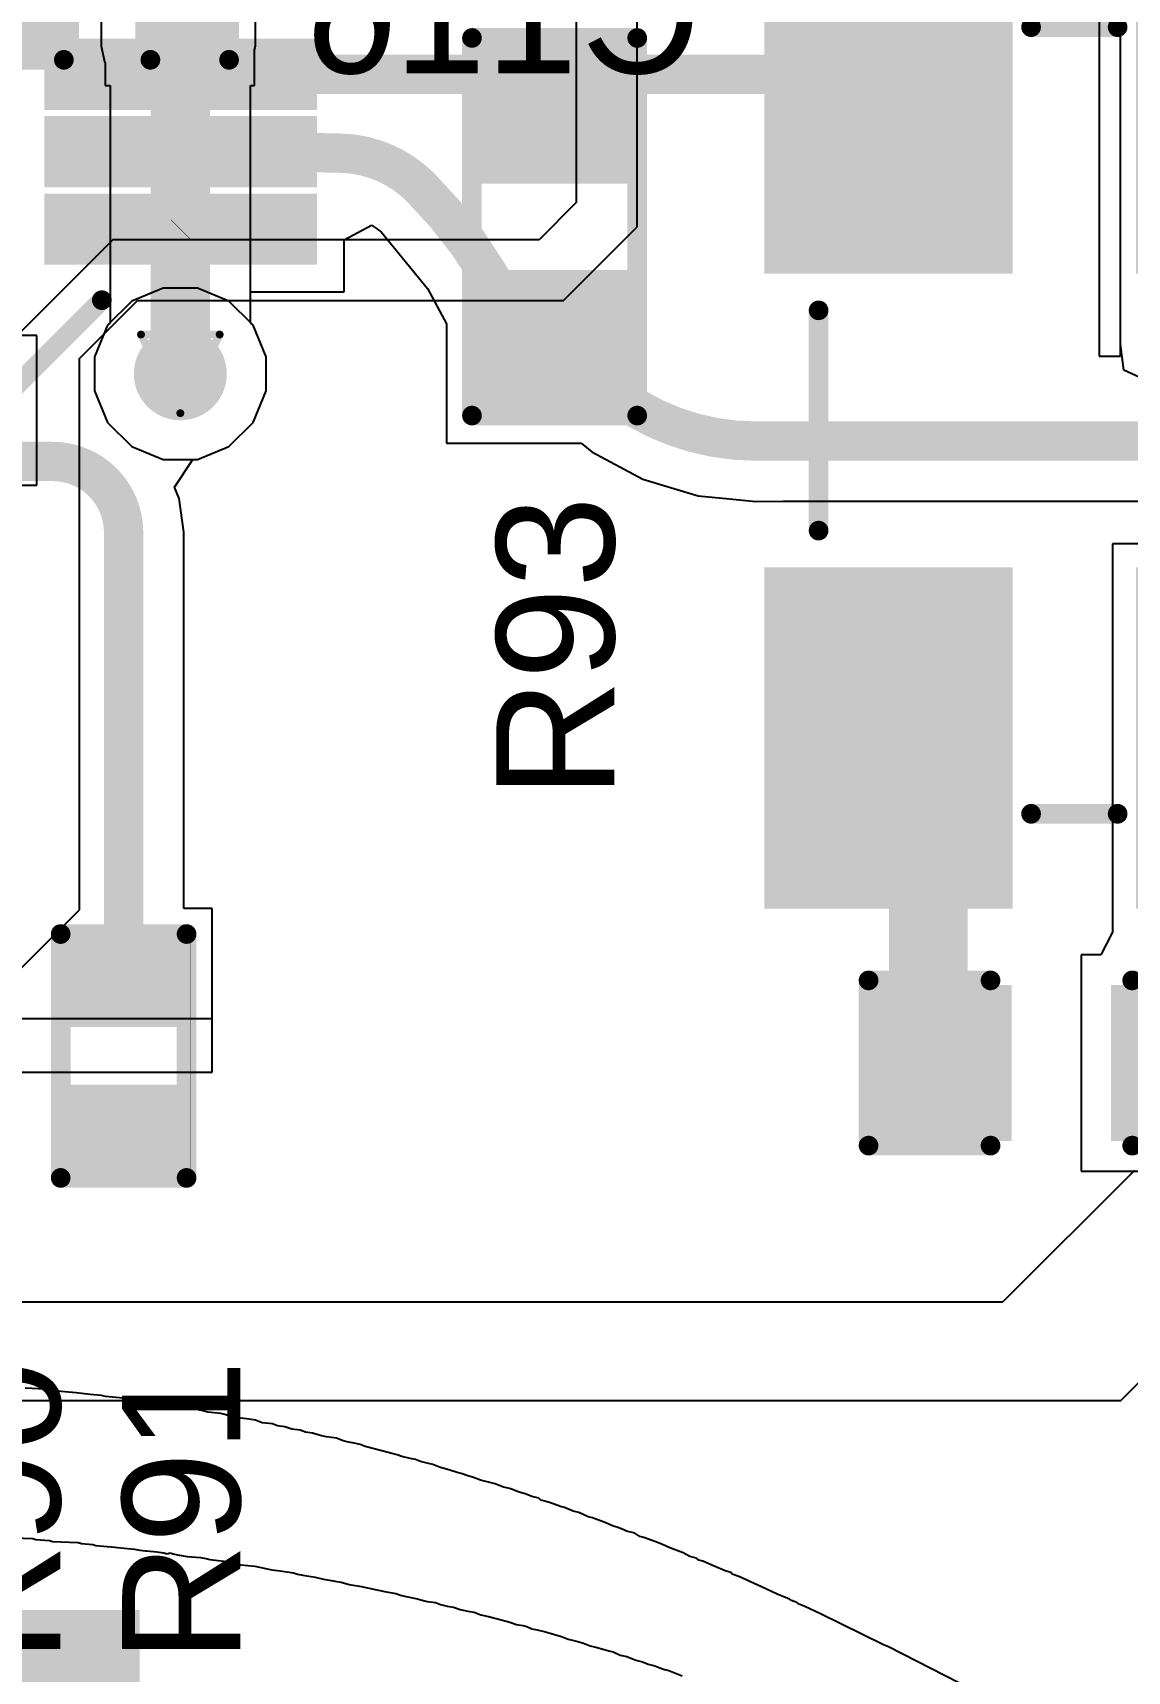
# Model space of a CAD drawing. Header units: inches. Extents: x 0 to 5359, y 0 to 5098.
# Drawn here: x 75.53 to 82.59, y 28.6 to 39.18 of the extents above; entities that cross this region are included whole.
import ezdxf

# ---------------------------------------------------------------- set-up
doc = ezdxf.new("R2010")
doc.units = ezdxf.units.IN
for name, color, linetype in [('Bottom Layer', 5, 'Continuous'), ('Bottom Overlay', 54, 'Continuous'), ('Bottom Paste', 16, 'Continuous'), ('Bottom Solder', 6, 'Continuous'), ('Drill Drawing', 1, 'Continuous'), ('Layer 1', 16, 'Continuous'), ('Layer 2', 76, 'Continuous'), ('Top Layer', 1, 'Continuous'), ('Top Overlay', 2, 'Continuous'), ('Top Paste', 8, 'Continuous'), ('Top Solder', 216, 'Continuous'), ('Via Holes', 16, 'Continuous')]:
    doc.layers.add(name, color=color, linetype=linetype)
doc.styles.add('Arial', font='', dxfattribs={"height": 0.2})
doc.styles.add('Arial Black_Bold', font='', dxfattribs={"height": 0.2})
doc.styles.get('Arial').set_extended_font_data('Arial')
doc.styles.get('Arial Black_Bold').set_extended_font_data('Arial Black', bold=True)

# ---------------------------------------------------------------- blocks, each defined once
blk = doc.blocks.new('SMD5032_4P_49')
at = {"layer": 'Top Layer'}
for points in [[(-3.05005232, 1.89989206), (-1.05005632, 1.89989206), (-1.05005632, 0.49989486), (-3.05005232, 0.49989486)], [(1.05005886, 1.89988952), (3.05005486, 1.89988952), (3.05005486, 0.4998923199999999), (1.05005886, 0.4998923199999999)], [(-3.05004978, -0.4998974), (-1.05005378, -0.4998974), (-1.05005378, -1.8998946), (-3.05004978, -1.8998946)], [(1.05005886, -0.4998974), (3.05005486, -0.4998974), (3.05005486, -1.8998946), (1.05005886, -1.8998946)]]:
    blk.add_hatch(color=1, dxfattribs=at).paths.add_polyline_path(points)
at = {"layer": 'Top Paste'}
for points in [[(-3.05005232, 1.89989206), (-1.05005632, 1.89989206), (-1.05005632, 0.49989486), (-3.05005232, 0.49989486)], [(1.05005886, 1.89988952), (3.05005486, 1.89988952), (3.05005486, 0.4998923199999999), (1.05005886, 0.4998923199999999)], [(-3.05004978, -0.4998974), (-1.05005378, -0.4998974), (-1.05005378, -1.8998946), (-3.05004978, -1.8998946)], [(1.05005886, -0.4998974), (3.05005486, -0.4998974), (3.05005486, -1.8998946), (1.05005886, -1.8998946)]]:
    blk.add_hatch(color=8, dxfattribs=at).paths.add_polyline_path(points)
at = {"layer": 'Top Solder'}
for points in [[(-3.15165232, 2.00149206), (-0.9484563199999999, 2.00149206), (-0.9484563199999999, 0.39829486), (-3.15165232, 0.39829486)], [(0.94845886, 2.00148952), (3.15165486, 2.00148952), (3.15165486, 0.39829232), (0.94845886, 0.39829232)], [(-3.15164978, -0.3982974), (-0.9484537799999999, -0.3982974), (-0.9484537799999999, -2.0014946), (-3.15164978, -2.0014946)], [(0.94845886, -0.3982974), (3.15165486, -0.3982974), (3.15165486, -2.0014946), (0.94845886, -2.0014946)]]:
    blk.add_hatch(color=216, dxfattribs=at).paths.add_polyline_path(points)
at = {"layer": 'Top Overlay'}
for points in [[(0.71119746, 1.651, 0.127, 0.127, 0), (-0.71118984, 1.65099238, 0.127, 0.127, 0)], [(-2.53999746, 0.27939492, 0.127, 0.127, 0), (-2.54, -0.27940508, 0.127, 0.127, 0)], [(2.54000254, 0.27940254, 0.127, 0.127, 0), (2.54000254, -0.27940254, 0.127, 0.127, 0)], [(-3.35279492, -1.09221524, 0.127, 0.127, 0), (-3.3528, -1.34620508, 0.127, 0.127, 0)], [(-3.35279492, -1.09221524, 0.127, 0.127, 0), (-3.22580254, -1.21920508, 0.127, 0.127, 0)], [(-3.22580254, -1.21920508, 0.127, 0.127, 0), (-3.3528, -1.34620508, 0.127, 0.127, 0)], [(-0.71118984, -1.65099746, 0.127, 0.127, 0), (0.7112025399999999, -1.65100762, 0.127, 0.127, 0)]]:
    blk.add_lwpolyline(points, format="xyseb", dxfattribs=at)
for points in [[(-0.74293984, 1.65099238, 0.0635, 0.0635, 1), (-0.6794398399999999, 1.65099238, 0.0635, 0.0635, 1)], [(0.67944746, 1.651, 0.0635, 0.0635, 1), (0.7429474599999999, 1.651, 0.0635, 0.0635, 1)], [(-2.57174746, 0.27939492, 0.0635, 0.0635, 1), (-2.50824746, 0.27939492, 0.0635, 0.0635, 1)], [(2.50825254, 0.27940254, 0.0635, 0.0635, 1), (2.57175254, 0.27940254, 0.0635, 0.0635, 1)], [(-2.57175, -0.27940508, 0.0635, 0.0635, 1), (-2.50825, -0.27940508, 0.0635, 0.0635, 1)], [(2.50825254, -0.27940254, 0.0635, 0.0635, 1), (2.57175254, -0.27940254, 0.0635, 0.0635, 1)], [(-3.38454492, -1.09221524, 0.0635, 0.0635, 1), (-3.32104492, -1.09221524, 0.0635, 0.0635, 1)], [(-3.38454492, -1.09221524, 0.0635, 0.0635, 1), (-3.32104492, -1.09221524, 0.0635, 0.0635, 1)], [(-3.25755254, -1.21920508, 0.0635, 0.0635, 1), (-3.19405254, -1.21920508, 0.0635, 0.0635, 1)], [(-3.25755254, -1.21920508, 0.0635, 0.0635, 1), (-3.19405254, -1.21920508, 0.0635, 0.0635, 1)], [(-3.38455, -1.34620508, 0.0635, 0.0635, 1), (-3.32105, -1.34620508, 0.0635, 0.0635, 1)], [(-3.38455, -1.34620508, 0.0635, 0.0635, 1), (-3.32105, -1.34620508, 0.0635, 0.0635, 1)], [(-0.74293984, -1.65099746, 0.0635, 0.0635, 1), (-0.6794398399999999, -1.65099746, 0.0635, 0.0635, 1)], [(0.6794525399999999, -1.65100762, 0.0635, 0.0635, 1), (0.74295254, -1.65100762, 0.0635, 0.0635, 1)]]:
    blk.add_lwpolyline(points, format="xyseb", close=True, dxfattribs=at)
blk = doc.blocks.new('48_HTQFP__7_7__55')
at = {"layer": 'Top Layer'}
for points in [[(1.60000442, 5.050003869999999), (1.90000382, 5.050003869999999), (1.90000382, 3.45000453), (1.60000442, 3.45000453)], [(2.10000342, 5.05000133), (2.40000282, 5.05000133), (2.40000282, 3.45000199), (2.10000342, 3.45000199)], [(2.60000242, 5.05000641), (2.90000182, 5.05000641), (2.90000182, 3.45000707), (2.60000242, 3.45000707)]]:
    blk.add_hatch(color=1, dxfattribs=at).paths.add_polyline_path(points)
at = {"layer": 'Top Paste'}
for points in [[(1.60000442, 5.050003869999999), (1.90000382, 5.050003869999999), (1.90000382, 3.45000453), (1.60000442, 3.45000453)], [(2.10000342, 5.05000133), (2.40000282, 5.05000133), (2.40000282, 3.45000199), (2.10000342, 3.45000199)], [(2.60000242, 5.05000641), (2.90000182, 5.05000641), (2.90000182, 3.45000707), (2.60000242, 3.45000707)]]:
    blk.add_hatch(color=8, dxfattribs=at).paths.add_polyline_path(points)
at = {"layer": 'Top Solder'}
for points in [[(1.52000458, 5.13000371), (1.98000366, 5.13000371), (1.98000366, 3.37000469), (1.52000458, 3.37000469)], [(2.02000358, 5.13000117), (2.48000266, 5.13000117), (2.48000266, 3.37000215), (2.02000358, 3.37000215)], [(2.52000258, 5.13000625), (2.98000166, 5.13000625), (2.98000166, 3.37000723), (2.52000258, 3.37000723)]]:
    blk.add_hatch(color=216, dxfattribs=at).paths.add_polyline_path(points)
at = {"layer": 'Top Overlay'}
blk.add_lwpolyline([(3.81821436, 3.13100212, 0.127, 0.127, 0), (3.208604199999999, 3.740614819999999, 0.127, 0.127, 0)], format="xyseb", dxfattribs=at)
blk.add_lwpolyline([(3.1768542, 3.740614819999999, 0.0635, 0.0635, 1), (3.2403542, 3.740614819999999, 0.0635, 0.0635, 1)], format="xyseb", close=True, dxfattribs=at)
blk = doc.blocks.new('R___0603_106')
at = {"layer": 'Top Layer'}
for points in [[(-0.3809999999999999, 0.4445), (-0.3809999999999999, -0.4445), (-1.143, -0.4445), (-1.143, 0.4445)], [(1.143, 0.4445), (1.143, -0.4445), (0.3809999999999999, -0.4445), (0.3809999999999999, 0.4445)]]:
    blk.add_hatch(color=1, dxfattribs=at).paths.add_polyline_path(points)
at = {"layer": 'Top Paste'}
for points in [[(-0.3809999999999999, 0.4445), (-0.3809999999999999, -0.4445), (-1.143, -0.4445), (-1.143, 0.4445)], [(1.143, 0.4445), (1.143, -0.4445), (0.3809999999999999, -0.4445), (0.3809999999999999, 0.4445)]]:
    blk.add_hatch(color=8, dxfattribs=at).paths.add_polyline_path(points)
at = {"layer": 'Top Solder'}
for points in [[(-0.2794, 0.5460999999999999), (-0.2794, -0.5460999999999999), (-1.2446, -0.5460999999999999), (-1.2446, 0.5460999999999999)], [(1.2446, 0.5460999999999999), (1.2446, -0.5460999999999999), (0.2794, -0.5460999999999999), (0.2794, 0.5460999999999999)]]:
    blk.add_hatch(color=216, dxfattribs=at).paths.add_polyline_path(points)
at = {"layer": 'Top Overlay'}
for points in [[(-1.21918984, 0.5334, 0.127, 0.127, 0), (-1.21919238, -0.53340762, 0.127, 0.127, 0)], [(1.21920254, 0.53341016, 0.127, 0.127, 0), (-1.21918984, 0.5334, 0.127, 0.127, 0)], [(1.21920254, 0.53341016, 0.127, 0.127, 0), (1.21921016, -0.53340254, 0.127, 0.127, 0)], [(1.21921016, -0.53340254, 0.127, 0.127, 0), (-1.21919238, -0.53340762, 0.127, 0.127, 0)]]:
    blk.add_lwpolyline(points, format="xyseb", dxfattribs=at)
for points in [[(-1.25093984, 0.5334, 0.0635, 0.0635, 1), (-1.18743984, 0.5334, 0.0635, 0.0635, 1)], [(-1.25093984, 0.5334, 0.0635, 0.0635, 1), (-1.18743984, 0.5334, 0.0635, 0.0635, 1)], [(1.18745254, 0.53341016, 0.0635, 0.0635, 1), (1.25095254, 0.53341016, 0.0635, 0.0635, 1)], [(1.18745254, 0.53341016, 0.0635, 0.0635, 1), (1.25095254, 0.53341016, 0.0635, 0.0635, 1)], [(-1.25094238, -0.53340762, 0.0635, 0.0635, 1), (-1.18744238, -0.53340762, 0.0635, 0.0635, 1)], [(-1.25094238, -0.53340762, 0.0635, 0.0635, 1), (-1.18744238, -0.53340762, 0.0635, 0.0635, 1)], [(1.18746016, -0.53340254, 0.0635, 0.0635, 1), (1.25096016, -0.53340254, 0.0635, 0.0635, 1)], [(1.18746016, -0.53340254, 0.0635, 0.0635, 1), (1.25096016, -0.53340254, 0.0635, 0.0635, 1)]]:
    blk.add_lwpolyline(points, format="xyseb", close=True, dxfattribs=at)
blk = doc.blocks.new('R___0402_108')
at = {"layer": 'Top Layer'}
for points in [[(-0.6985, -0.3175), (-0.6985, 0.3175), (-0.2412999999999999, 0.3175), (-0.2413, -0.3175)], [(0.2412999999999999, -0.3175), (0.2413, 0.3175), (0.6985, 0.3175), (0.6985, -0.3175)]]:
    blk.add_hatch(color=1, dxfattribs=at).paths.add_polyline_path(points)
at = {"layer": 'Top Paste'}
for points in [[(-0.6985, -0.3175), (-0.6985, 0.3175), (-0.2412999999999999, 0.3175), (-0.2413, -0.3175)], [(0.2412999999999999, -0.3175), (0.2413, 0.3175), (0.6985, 0.3175), (0.6985, -0.3175)]]:
    blk.add_hatch(color=8, dxfattribs=at).paths.add_polyline_path(points)
at = {"layer": 'Top Solder'}
for points in [[(-0.75350116, -0.37250116), (-0.75350116, 0.37250116), (-0.1862988399999999, 0.37250116), (-0.18629884, -0.37250116)], [(0.1862988399999999, -0.37250116), (0.18629884, 0.37250116), (0.75350116, 0.37250116), (0.75350116, -0.37250116)]]:
    blk.add_hatch(color=216, dxfattribs=at).paths.add_polyline_path(points)
at = {"layer": 'Top Overlay'}
for points in [[(-0.78739746, 0.40640254, 0.127, 0.127, 0), (-0.7874, -0.4064, 0.127, 0.127, 0)], [(0.78740254, 0.40640508, 0.127, 0.127, 0), (-0.78739746, 0.40640254, 0.127, 0.127, 0)], [(0.78740254, 0.40640508, 0.127, 0.127, 0), (0.7874, -0.4064, 0.127, 0.127, 0)], [(-0.7874, -0.4064, 0.127, 0.127, 0), (0.7874, -0.4064, 0.127, 0.127, 0)], [(-0.8128, -0.43179492, 0.0032258, 0.0032258, 0), (0.8128, -0.4318, 0.0032258, 0.0032258, 0)]]:
    blk.add_lwpolyline(points, format="xyseb", dxfattribs=at)
for points in [[(-0.8191474599999999, 0.40640254, 0.0635, 0.0635, 1), (-0.7556474599999999, 0.40640254, 0.0635, 0.0635, 1)], [(-0.8191474599999999, 0.40640254, 0.0635, 0.0635, 1), (-0.7556474599999999, 0.40640254, 0.0635, 0.0635, 1)], [(0.75565254, 0.40640508, 0.0635, 0.0635, 1), (0.8191525399999998, 0.40640508, 0.0635, 0.0635, 1)], [(0.75565254, 0.40640508, 0.0635, 0.0635, 1), (0.8191525399999998, 0.40640508, 0.0635, 0.0635, 1)], [(-0.8191499999999999, -0.4064, 0.0635, 0.0635, 1), (-0.7556499999999999, -0.4064, 0.0635, 0.0635, 1)], [(-0.8191499999999999, -0.4064, 0.0635, 0.0635, 1), (-0.7556499999999999, -0.4064, 0.0635, 0.0635, 1)], [(0.7556499999999999, -0.4064, 0.0635, 0.0635, 1), (0.8191499999999999, -0.4064, 0.0635, 0.0635, 1)], [(0.7556499999999999, -0.4064, 0.0635, 0.0635, 1), (0.8191499999999999, -0.4064, 0.0635, 0.0635, 1)], [(-0.81360518, -0.43179492, 0.0016129, 0.0016129, 1), (-0.8119948199999999, -0.43179492, 0.0016129, 0.0016129, 1)], [(0.8119948199999999, -0.4318, 0.0016129, 0.0016129, 1), (0.81360518, -0.4318, 0.0016129, 0.0016129, 1)]]:
    blk.add_lwpolyline(points, format="xyseb", close=True, dxfattribs=at)
blk = doc.blocks.new('C___0402_B_274')
at = {"layer": 'Bottom Layer'}
for points in [[(-0.2412974599999999, 0.31749746), (-0.24129746, -0.3175025400000001), (-0.69849746, -0.3175025399999999), (-0.69849746, 0.31749746)], [(0.69849492, 0.3175025399999999), (0.69849492, -0.31749746), (0.2412949199999999, -0.31749746), (0.2412949200000001, 0.3175025400000001)]]:
    blk.add_hatch(color=5, dxfattribs=at).paths.add_polyline_path(points)
at = {"layer": 'Bottom Paste'}
for points in [[(-0.2412974599999999, 0.31749746), (-0.24129746, -0.3175025400000001), (-0.69849746, -0.3175025399999999), (-0.69849746, 0.31749746)], [(0.69849492, 0.3175025399999999), (0.69849492, -0.31749746), (0.2412949199999999, -0.31749746), (0.2412949200000001, 0.3175025400000001)]]:
    blk.add_hatch(color=16, dxfattribs=at).paths.add_polyline_path(points)
at = {"layer": 'Bottom Solder'}
for points in [[(-0.1812975799999999, 0.3774973399999999), (-0.1812975800000001, -0.3775024200000001), (-0.7584973399999999, -0.3775024199999999), (-0.7584973399999999, 0.3774973400000001)], [(0.7584947999999999, 0.3775024199999999), (0.7584947999999999, -0.3774973400000001), (0.1812950399999999, -0.3774973399999999), (0.18129504, 0.3775024200000001)]]:
    blk.add_hatch(color=6, dxfattribs=at).paths.add_polyline_path(points)
at = {"layer": 'Bottom Overlay'}
for points in [[(-0.7874050799999999, -0.40640508, 0.127, 0.127, 0), (-0.78740254, 0.40640254, 0.127, 0.127, 0)], [(-0.78740254, 0.40640254, 0.127, 0.127, 0), (-0.27940762, 0.40639492, 0.127, 0.127, 0)], [(0.27940254, 0.40639746, 0.127, 0.127, 0), (0.78739746, 0.40640254, 0.127, 0.127, 0)], [(0.78739492, -0.40639492, 0.127, 0.127, 0), (0.78739746, 0.40640254, 0.127, 0.127, 0)], [(-0.7874050799999999, -0.40640508, 0.127, 0.127, 0), (-0.27940508, -0.40640254, 0.127, 0.127, 0)], [(0.27939746, -0.40640254, 0.127, 0.127, 0), (0.78739492, -0.40639492, 0.127, 0.127, 0)]]:
    blk.add_lwpolyline(points, format="xyseb", dxfattribs=at)
for points in [[(-0.8191525399999998, 0.40640254, 0.0635, 0.0635, 1), (-0.75565254, 0.40640254, 0.0635, 0.0635, 1)], [(-0.8191525399999998, 0.40640254, 0.0635, 0.0635, 1), (-0.75565254, 0.40640254, 0.0635, 0.0635, 1)], [(-0.31115762, 0.40639492, 0.0635, 0.0635, 1), (-0.24765762, 0.40639492, 0.0635, 0.0635, 1)], [(0.24765254, 0.40639746, 0.0635, 0.0635, 1), (0.31115254, 0.40639746, 0.0635, 0.0635, 1)], [(0.7556474599999999, 0.40640254, 0.0635, 0.0635, 1), (0.8191474599999999, 0.40640254, 0.0635, 0.0635, 1)], [(0.7556474599999999, 0.40640254, 0.0635, 0.0635, 1), (0.8191474599999999, 0.40640254, 0.0635, 0.0635, 1)], [(-0.8191550799999999, -0.40640508, 0.0635, 0.0635, 1), (-0.75565508, -0.40640508, 0.0635, 0.0635, 1)], [(-0.8191550799999999, -0.40640508, 0.0635, 0.0635, 1), (-0.75565508, -0.40640508, 0.0635, 0.0635, 1)], [(-0.31115508, -0.40640254, 0.0635, 0.0635, 1), (-0.24765508, -0.40640254, 0.0635, 0.0635, 1)], [(0.24764746, -0.40640254, 0.0635, 0.0635, 1), (0.31114746, -0.40640254, 0.0635, 0.0635, 1)], [(0.7556449199999999, -0.40639492, 0.0635, 0.0635, 1), (0.81914492, -0.40639492, 0.0635, 0.0635, 1)], [(0.7556449199999999, -0.40639492, 0.0635, 0.0635, 1), (0.81914492, -0.40639492, 0.0635, 0.0635, 1)]]:
    blk.add_lwpolyline(points, format="xyseb", close=True, dxfattribs=at)
blk = doc.blocks.new('C___0603_281')
at = {"layer": 'Top Layer'}
for points in [[(-0.3810025399999999, 0.4445), (-0.3810025400000001, -0.4445), (-1.14300254, -0.4445), (-1.14300254, 0.4445)], [(1.143, 0.4445), (1.143, -0.4445), (0.3809999999999999, -0.4445), (0.3810000000000001, 0.4445)]]:
    blk.add_hatch(color=1, dxfattribs=at).paths.add_polyline_path(points)
at = {"layer": 'Top Paste'}
for points in [[(-0.3810025399999999, 0.4445), (-0.3810025400000001, -0.4445), (-1.14300254, -0.4445), (-1.14300254, 0.4445)], [(1.143, 0.4445), (1.143, -0.4445), (0.3809999999999999, -0.4445), (0.3810000000000001, 0.4445)]]:
    blk.add_hatch(color=8, dxfattribs=at).paths.add_polyline_path(points)
at = {"layer": 'Top Solder'}
for points in [[(-0.3210026599999999, 0.5044998799999999), (-0.3210026600000001, -0.50449988), (-1.20300242, -0.5044998799999999), (-1.20300242, 0.50449988)], [(1.20299988, 0.5044998799999999), (1.20299988, -0.50449988), (0.3210001199999999, -0.5044998799999999), (0.3210001200000001, 0.50449988)]]:
    blk.add_hatch(color=216, dxfattribs=at).paths.add_polyline_path(points)
at = {"layer": 'Top Overlay'}
for points in [[(-1.24460508, -0.53340254, 0.127, 0.127, 0), (-1.24460254, 0.5334, 0.127, 0.127, 0)], [(-1.24460254, 0.5334, 0.127, 0.127, 0), (-0.45720254, 0.5333974599999999, 0.127, 0.127, 0)], [(0.4571999999999999, 0.53339492, 0.127, 0.127, 0), (1.24460254, 0.5333974599999999, 0.127, 0.127, 0)], [(1.2446, -0.53340254, 0.127, 0.127, 0), (1.24460254, 0.5333974599999999, 0.127, 0.127, 0)], [(-1.24460508, -0.53340254, 0.127, 0.127, 0), (-0.45720508, -0.53340254, 0.127, 0.127, 0)], [(0.45720508, -0.53339492, 0.127, 0.127, 0), (1.2446, -0.53340254, 0.127, 0.127, 0)]]:
    blk.add_lwpolyline(points, format="xyseb", dxfattribs=at)
for points in [[(-1.27635254, 0.5334, 0.0635, 0.0635, 1), (-1.21285254, 0.5334, 0.0635, 0.0635, 1)], [(-1.27635254, 0.5334, 0.0635, 0.0635, 1), (-1.21285254, 0.5334, 0.0635, 0.0635, 1)], [(-0.4889525399999999, 0.5333974599999999, 0.0635, 0.0635, 1), (-0.42545254, 0.5333974599999999, 0.0635, 0.0635, 1)], [(0.42545, 0.53339492, 0.0635, 0.0635, 1), (0.4889499999999999, 0.53339492, 0.0635, 0.0635, 1)], [(1.21285254, 0.5333974599999999, 0.0635, 0.0635, 1), (1.27635254, 0.5333974599999999, 0.0635, 0.0635, 1)], [(1.21285254, 0.5333974599999999, 0.0635, 0.0635, 1), (1.27635254, 0.5333974599999999, 0.0635, 0.0635, 1)], [(-1.27635508, -0.53340254, 0.0635, 0.0635, 1), (-1.21285508, -0.53340254, 0.0635, 0.0635, 1)], [(-1.27635508, -0.53340254, 0.0635, 0.0635, 1), (-1.21285508, -0.53340254, 0.0635, 0.0635, 1)], [(-0.4889550799999999, -0.53340254, 0.0635, 0.0635, 1), (-0.42545508, -0.53340254, 0.0635, 0.0635, 1)], [(0.42545508, -0.53339492, 0.0635, 0.0635, 1), (0.4889550799999999, -0.53339492, 0.0635, 0.0635, 1)], [(1.21285, -0.53340254, 0.0635, 0.0635, 1), (1.27635, -0.53340254, 0.0635, 0.0635, 1)], [(1.21285, -0.53340254, 0.0635, 0.0635, 1), (1.27635, -0.53340254, 0.0635, 0.0635, 1)]]:
    blk.add_lwpolyline(points, format="xyseb", close=True, dxfattribs=at)

msp = doc.modelspace()

# ---------------------------------------------------------------- hatches: boundary and pattern name
at = {"layer": 'Bottom Layer'}
msp.add_hatch(color=5, dxfattribs=at).paths.add_polyline_path([(76.2282321, 39.09920044), (76.70524409999999, 39.09920044), (76.70524409999999, 40.73419844), (76.2282321, 40.73419844)])
h = msp.add_hatch(color=5, dxfattribs=at)
edge = h.paths.add_edge_path()
edge.add_arc((76.4794, 36.9824), 0.2999994, 0, 360)
at = {"layer": 'Layer 1'}
h = msp.add_hatch(color=16, dxfattribs=at)
edge = h.paths.add_edge_path()
edge.add_arc((76.4794, 36.9824), 0.2999994, 0, 360)
at = {"layer": 'Layer 2'}
h = msp.add_hatch(color=76, dxfattribs=at)
edge = h.paths.add_edge_path()
edge.add_arc((76.4794, 36.9824), 0.2999994, 0, 360)
at = {"layer": 'Top Layer'}
h = msp.add_hatch(color=1, dxfattribs=at)
edge = h.paths.add_edge_path()
edge.add_arc((76.4794, 36.9824), 0.2999994, 0, 360)
at = {"layer": 'Via Holes'}
h = msp.add_hatch(color=7, dxfattribs=at)
edge = h.paths.add_edge_path()
edge.add_arc((76.4794, 36.9824), 0.1499997, 0, 360)

# ---------------------------------------------------------------- linework, layer by layer
at = {"layer": 'Bottom Layer'}
for p, q in [((75.96925623999999, 40.08628762), (75.96925623999999, 39.09920044)), ((76.96421996, 39.09920044), (76.96421996, 39.40410204)), ((75.96925623999999, 39.09920044), (75.98896918, 39.00009472)), ((76.9592441, 39.07418398), (76.96421996, 39.09920044)), ((76.9592441, 38.84520044), (76.9592441, 39.07418398)), ((75.98896918, 39.00009472), (75.9940441, 38.99250012)), ((75.9940441, 38.99250012), (75.9940441, 38.84520044)), ((75.9940441, 38.84520044), (76.02619288, 38.84520044)), ((76.02619288, 38.84520044), (76.02619288, 37.31266604)), ((76.93260712, 37.31266604), (76.93260712, 38.84520044)), ((76.93260712, 38.84520044), (76.9592441, 38.84520044)), ((76.0097413, 37.29621446), (75.9254006, 37.09259789999999)), ((76.02619288, 37.31266604), (76.0097413, 37.29621446)), ((76.9490587, 37.29621446), (76.93260712, 37.31266604)), ((77.0333994, 37.09259789999999), (76.9490587, 37.29621446)), ((75.55363095999999, 37.22939468), (74.55363042, 37.22939468)), ((75.55363095999999, 36.26419468), (75.55363095999999, 37.22939468)), ((75.9254006, 37.09259789999999), (75.9254006, 36.8722021)), ((77.0333994, 36.8722021), (77.0333994, 37.09259789999999)), ((75.9254006, 36.8722021), (76.0097413, 36.66858554)), ((76.9490587, 36.66858554), (77.0333994, 36.8722021)), ((76.0097413, 36.66858554), (76.16558554, 36.51274129999999)), ((76.79321446, 36.51274129999999), (76.9490587, 36.66858554)), ((76.16558554, 36.51274129999999), (76.3692021, 36.4284006)), ((76.58959789999999, 36.4284006), (76.79321446, 36.51274129999999)), ((76.3692021, 36.4284006), (76.58959789999999, 36.4284006)), ((74.41063349999999, 36.26419468), (75.55363095999999, 36.26419468))]:
    msp.add_line(p, q, dxfattribs=at)
msp.add_lwpolyline([(76.4794, 36.9824, 0.3809999999999999, 0.3809999999999999, 0), (76.4794, 39.41670044, 0.3809999999999999, 0.3809999999999999, 0)], format="xyseb", dxfattribs=at)
msp.add_lwpolyline([(76.38414999999999, 36.9824, 0.1905, 0.1905, 1), (76.57464999999999, 36.9824, 0.1905, 0.1905, 1)], format="xyseb", close=True, dxfattribs=at)
at = {"layer": 'Bottom Overlay'}
for p, q in [((75.60425062, 30.42503948), (75.47764178, 30.4317019)), ((75.6375678, 30.41837452), (75.60425062, 30.42503948)), ((75.80749125999999, 30.4017172), (75.6375678, 30.41837452)), ((75.89744789999999, 30.39171976), (75.80749125999999, 30.4017172)), ((75.97074721999999, 30.38505734), (75.89744789999999, 30.39171976)), ((75.99740197999999, 30.37839238), (75.97074721999999, 30.38505734)), ((76.10735096, 30.36839748), (75.99740197999999, 30.37839238)), ((76.12734076, 30.36173506), (76.10735096, 30.36839748)), ((76.22063242, 30.3550701), (76.12734076, 30.36173506)), ((76.24062221999999, 30.34840768), (76.22063242, 30.3550701)), ((76.30392664, 30.33841278), (76.24062221999999, 30.34840768)), ((76.35723616, 30.33174782), (76.30392664, 30.33841278)), ((76.39721576, 30.3250854), (76.35723616, 30.33174782)), ((76.49716984, 30.30509306), (76.39721576, 30.3250854)), ((76.55714178, 30.29843064), (76.49716984, 30.30509306)), ((76.59712392, 30.29176568), (76.55714178, 30.29843064)), ((76.62377867999999, 30.28510326), (76.59712392, 30.29176568)), ((76.65709586, 30.27844083999999), (76.62377867999999, 30.28510326)), ((76.74039262, 30.2684434), (76.65709586, 30.27844083999999)), ((76.76704484, 30.26178098), (76.74039262, 30.2684434)), ((76.79703208, 30.25178608), (76.76704484, 30.26178098)), ((76.83034925999999, 30.24512112), (76.79703208, 30.25178608)), ((76.8703314, 30.2384587), (76.83034925999999, 30.24512112)), ((76.92364092, 30.23179374), (76.8703314, 30.2384587)), ((76.96362052, 30.22513132), (76.92364092, 30.23179374)), ((77.00693514, 30.20847146), (76.96362052, 30.22513132)), ((77.07356949999999, 30.20180904), (77.00693514, 30.20847146)), ((77.10688922, 30.18848166), (77.07356949999999, 30.20180904)), ((77.15353378, 30.1818167), (77.10688922, 30.18848166)), ((77.18018853999999, 30.17515428), (77.15353378, 30.1818167)), ((77.20017834, 30.16849186), (77.18018853999999, 30.17515428)), ((77.25348785999999, 30.1618269), (77.20017834, 30.16849186)), ((77.28680503999999, 30.14849952), (77.25348785999999, 30.1618269)), ((77.3334496, 30.1418371), (77.28680503999999, 30.14849952)), ((77.3900916, 30.12517724), (77.3334496, 30.1418371)), ((77.42340878, 30.11851482), (77.3900916, 30.12517724)), ((77.4867132, 30.10851738), (77.42340878, 30.11851482)), ((77.53002527999999, 30.09186006), (77.4867132, 30.10851738)), ((77.55668004, 30.0851951), (77.53002527999999, 30.09186006)), ((77.61331949999999, 30.0752002), (77.55668004, 30.0851951)), ((77.63997426, 30.06853778), (77.61331949999999, 30.0752002)), ((77.67329144, 30.0552104), (77.63997426, 30.06853778)), ((77.77991048, 30.02855564), (77.67329144, 30.0552104)), ((77.8532098, 30.00856584), (77.77991048, 30.02855564)), ((77.87986456, 30.00190088), (77.8532098, 30.00856584)), ((77.90984925999999, 29.99190598), (77.87986456, 30.00190088)), ((77.96315878, 29.9785786), (77.90984925999999, 29.99190598)), ((77.99647596, 29.97191618), (77.96315878, 29.9785786)), ((78.02979314, 29.9585888), (77.99647596, 29.97191618)), ((78.07310775999998, 29.94859136), (78.02979314, 29.9585888)), ((78.10975742, 29.93859646), (78.07310775999998, 29.94859136)), ((78.1530695, 29.92193914), (78.10975742, 29.93859646)), ((78.21970639999999, 29.9019468), (78.1530695, 29.92193914)), ((78.26635096, 29.88861942), (78.21970639999999, 29.9019468)), ((78.29300572, 29.881957), (78.26635096, 29.88861942)), ((78.33631779999999, 29.86529714), (78.29300572, 29.881957)), ((78.37296746, 29.85530224), (78.33631779999999, 29.86529714)), ((78.41628208, 29.83864238), (78.37296746, 29.85530224)), ((78.44293683999999, 29.83197996), (78.41628208, 29.83864238)), ((78.48624892, 29.82198506), (78.44293683999999, 29.83197996)), ((78.51290368, 29.8153201), (78.48624892, 29.82198506)), ((78.55954824, 29.7953303), (78.51290368, 29.8153201)), ((78.61285776, 29.78200292), (78.55954824, 29.7953303)), ((78.65950232, 29.76201312), (78.61285776, 29.78200292)), ((78.71281184, 29.74868574), (78.65950232, 29.76201312)), ((78.7494615, 29.73202588), (78.71281184, 29.74868574)), ((78.79277358, 29.72203098), (78.7494615, 29.73202588)), ((78.80610096, 29.7087036), (78.79277358, 29.72203098)), ((78.83275572, 29.70204117999999), (78.80610096, 29.7087036)), ((78.86940537999999, 29.69204374), (78.83275572, 29.70204117999999)), ((78.9327098, 29.66872146), (78.86940537999999, 29.69204374)), ((78.95936456, 29.66205904), (78.9327098, 29.66872146)), ((79.01600402, 29.63873676), (78.95936456, 29.66205904)), ((79.05265367999999, 29.62874186), (79.01600402, 29.63873676)), ((79.11262561999999, 29.6020871), (79.05265367999999, 29.62874186)), ((79.13928038, 29.59542214), (79.11262561999999, 29.6020871)), ((79.22590708, 29.56210496), (79.13928038, 29.59542214)), ((79.27255164, 29.54211516), (79.22590708, 29.56210496)), ((79.29920639999999, 29.5354502), (79.27255164, 29.54211516)), ((79.34585095999999, 29.5154604), (79.29920639999999, 29.5354502)), ((75.34104058, 29.46881584), (75.52761881999999, 29.46215088)), ((75.52761881999999, 29.46215088), (75.54761116, 29.45548846)), ((75.54761116, 29.45548846), (75.63423785999998, 29.4488235)), ((75.63423785999998, 29.4488235), (75.65422766, 29.44216108)), ((75.65422766, 29.44216108), (75.8208161, 29.43549612)), ((75.8208161, 29.43549612), (75.84080843999999, 29.4288337)), ((75.84080843999999, 29.4288337), (75.91410776, 29.42216874)), ((75.91410776, 29.42216874), (75.93409756, 29.41550632)), ((75.93409756, 29.41550632), (76.05737392, 29.40551142)), ((79.35917833999999, 29.50879544), (79.34585095999999, 29.5154604)), ((79.41248786, 29.49546806), (79.35917833999999, 29.50879544)), ((79.44580504, 29.47547826), (79.41248786, 29.49546806)), ((79.4724598, 29.46881584), (79.44580504, 29.47547826)), ((79.55908649999999, 29.43549612), (79.4724598, 29.46881584)), ((79.59240368, 29.42216874), (79.55908649999999, 29.43549612)), ((79.63904824, 29.40217894), (79.59240368, 29.42216874)), ((76.05737392, 29.40551142), (76.11734586, 29.39884646)), ((76.11734586, 29.39884646), (76.18398275999999, 29.39218404)), ((76.18398275999999, 29.39218404), (76.21729993999999, 29.38551908)), ((76.21729993999999, 29.38551908), (76.25394959999998, 29.38218914)), ((76.25394959999998, 29.38218914), (76.26061456, 29.38218914)), ((76.26061456, 29.38218914), (76.32724891999999, 29.37552418)), ((76.32724891999999, 29.37552418), (76.37389347999999, 29.36886175999999)), ((76.37389347999999, 29.36886175999999), (76.39388582, 29.3621968)), ((76.39388582, 29.3621968), (76.41387562, 29.36886175999999)), ((76.41387562, 29.36886175999999), (76.43386796, 29.3621968)), ((76.43386796, 29.3621968), (76.46052017999999, 29.35553438)), ((76.46052017999999, 29.35553438), (76.5238246, 29.34553948)), ((76.5238246, 29.34553948), (76.6104513, 29.33887452)), ((76.6104513, 29.33887452), (76.64376848, 29.3322121)), ((76.64376848, 29.3322121), (76.67042323999999, 29.32554714)), ((76.67042323999999, 29.32554714), (76.76038242, 29.31555224)), ((76.76038242, 29.31555224), (76.78703718, 29.30888982)), ((76.78703718, 29.30888982), (76.84367664, 29.29889238)), ((79.72567493999999, 29.36886175999999), (79.63904824, 29.40217894)), ((79.76898956, 29.34553948), (79.72567493999999, 29.36886175999999)), ((79.81230163999999, 29.33554204), (79.76898956, 29.34553948)), ((79.82562902, 29.3222172), (79.81230163999999, 29.33554204)), ((79.85228378, 29.31555224), (79.82562902, 29.3222172)), ((79.9255831, 29.28223506), (79.85228378, 29.31555224)), ((76.84367664, 29.29889238), (76.8703314, 29.29222996)), ((76.8703314, 29.29222996), (76.96029057999999, 29.28223506)), ((76.96029057999999, 29.28223506), (77.07023956, 29.25891278)), ((77.07023956, 29.25891278), (77.12354653999999, 29.25224782)), ((77.12354653999999, 29.25224782), (77.21017324, 29.23892044)), ((77.21017324, 29.23892044), (77.236828, 29.23225802)), ((77.236828, 29.23225802), (77.27014518, 29.22559306)), ((77.27014518, 29.22559306), (77.35010946, 29.21226568)), ((77.35010946, 29.21226568), (77.40341644, 29.19894084)), ((79.99554994, 29.25224782), (79.9255831, 29.28223506)), ((80.0321996, 29.24225291999999), (79.99554994, 29.25224782)), ((80.0421945, 29.23225802), (80.0321996, 29.24225291999999)), ((80.08550912, 29.21559816), (80.0421945, 29.23225802)), ((80.23210775999999, 29.1489638), (80.08550912, 29.21559816)), ((77.40341644, 29.19894084), (77.44339858, 29.19227588)), ((77.44339858, 29.19227588), (77.47671576, 29.18561346)), ((77.47671576, 29.18561346), (77.5166979, 29.1789485)), ((77.5166979, 29.1789485), (77.57000742, 29.16562112)), ((77.57000742, 29.16562112), (77.64996916, 29.15229374)), ((77.64996916, 29.15229374), (77.67662392, 29.14563132)), ((77.67662392, 29.14563132), (77.7099411, 29.13896636)), ((77.7099411, 29.13896636), (77.73659586, 29.13230394)), ((77.73659586, 29.13230394), (77.76991558, 29.12564152)), ((77.76991558, 29.12564152), (77.7965678, 29.11897656)), ((77.7965678, 29.11897656), (77.86986712, 29.10564918)), ((77.86986712, 29.10564918), (77.89985435999999, 29.09565428)), ((80.33206184, 29.1023167), (80.23210775999999, 29.1489638)), ((80.36537902, 29.08899186), (80.33206184, 29.1023167)), ((77.89985435999999, 29.09565428), (77.92650912, 29.08899186)), ((77.92650912, 29.08899186), (78.00980334, 29.072332)), ((78.00980334, 29.072332), (78.046453, 29.0623371)), ((78.046453, 29.0623371), (78.07310775999998, 29.05567214)), ((78.07310775999998, 29.05567214), (78.12641728, 29.04900972)), ((78.12641728, 29.04900972), (78.15973446, 29.03568234)), ((78.15973446, 29.03568234), (78.20304653999999, 29.02568744)), ((78.20304653999999, 29.02568744), (78.24302868, 29.01902248)), ((78.24302868, 29.01902248), (78.28634076, 29.00236516)), ((78.28634076, 29.00236516), (78.33631779999999, 28.99236772)), ((78.33631779999999, 28.99236772), (78.37629994, 28.9857053)), ((80.41202358, 29.06899952), (80.36537902, 29.08899186)), ((80.42535096, 29.0623371), (80.41202358, 29.06899952)), ((80.45866814, 29.04900972), (80.42535096, 29.0623371)), ((80.46866557999999, 29.03901481999999), (80.45866814, 29.04900972)), ((80.51197765999999, 29.02235496), (80.46866557999999, 29.03901481999999)), ((80.61193174, 28.9757104), (80.51197765999999, 29.02235496)), ((78.37629994, 28.9857053), (78.41961456, 28.96904544)), ((78.41961456, 28.96904544), (78.4695916, 28.95905054)), ((78.4695916, 28.95905054), (78.52623105999999, 28.94239068)), ((78.52623105999999, 28.94239068), (78.6061928, 28.92240088)), ((78.6061928, 28.92240088), (78.64950741999999, 28.90574102)), ((78.64950741999999, 28.90574102), (78.68948956, 28.8990786)), ((78.68948956, 28.8990786), (78.71614177999999, 28.89241618)), ((78.71614177999999, 28.89241618), (78.7494615, 28.8790888)), ((81.01841048, 28.77580224), (80.61193174, 28.9757104)), ((78.7494615, 28.8790888), (78.78277867999999, 28.87242384)), ((78.78277867999999, 28.87242384), (78.83608819999999, 28.85909646)), ((78.83608819999999, 28.85909646), (78.87273786, 28.84910156)), ((78.87273786, 28.84910156), (78.93937222, 28.82911176)), ((78.93937222, 28.82911176), (78.98268684, 28.8124519)), ((78.98268684, 28.8124519), (79.0193365, 28.802457)), ((79.0193365, 28.802457), (79.04599126, 28.79579204)), ((79.04599126, 28.79579204), (79.08264091999999, 28.78579714)), ((79.08264091999999, 28.78579714), (79.125953, 28.76913982)), ((79.125953, 28.76913982), (79.16260266, 28.75914238)), ((79.16260266, 28.75914238), (79.21591217999999, 28.74581754)), ((79.21591217999999, 28.74581754), (79.24589688, 28.7358201)), ((79.24589688, 28.7358201), (79.27255164, 28.72915768)), ((79.27255164, 28.72915768), (79.31919620000001, 28.70916534)), ((79.31919620000001, 28.70916534), (79.36251082, 28.69917044)), ((79.36251082, 28.69917044), (79.41915028, 28.67584816)), ((79.41915028, 28.67584816), (79.4624649, 28.66585326)), ((81.05172766, 28.76247486), (81.01841048, 28.77580224)), ((81.32493514, 28.62254118), (81.05172766, 28.76247486)), ((79.4624649, 28.66585326), (79.49911456, 28.6491934)), ((79.49911456, 28.6491934), (79.54242664, 28.6391985)), ((79.54242664, 28.6391985), (79.57574382, 28.62587112)), ((79.57574382, 28.62587112), (79.60573106, 28.61587622)), ((79.60573106, 28.61587622), (79.63238582, 28.6092138)), ((79.63238582, 28.6092138), (79.71901251999999, 28.57589408)), ((81.50485096, 28.52924952), (81.32493514, 28.62254118))]:
    msp.add_line(p, q, dxfattribs=at)
at = {"layer": 'Drill Drawing'}
for points in [[(76.2254, 37.2364, 0.0508, 0.0508, 0), (76.73339999999999, 37.2364, 0.0508, 0.0508, 0)], [(76.2254, 37.2364, 0.0508, 0.0508, 0), (76.4794, 36.72839999999999, 0.0508, 0.0508, 0)], [(76.4794, 36.72839999999999, 0.0508, 0.0508, 0), (76.73339999999999, 37.2364, 0.0508, 0.0508, 0)]]:
    msp.add_lwpolyline(points, format="xyseb", dxfattribs=at)
for points in [[(76.2127, 37.2364, 0.0254, 0.0254, 1), (76.2381, 37.2364, 0.0254, 0.0254, 1)], [(76.2127, 37.2364, 0.0254, 0.0254, 1), (76.2381, 37.2364, 0.0254, 0.0254, 1)], [(76.7207, 37.2364, 0.0254, 0.0254, 1), (76.7461, 37.2364, 0.0254, 0.0254, 1)], [(76.7207, 37.2364, 0.0254, 0.0254, 1), (76.7461, 37.2364, 0.0254, 0.0254, 1)], [(76.46669999999999, 36.72839999999999, 0.0254, 0.0254, 1), (76.4921, 36.72839999999999, 0.0254, 0.0254, 1)], [(76.46669999999999, 36.72839999999999, 0.0254, 0.0254, 1), (76.4921, 36.72839999999999, 0.0254, 0.0254, 1)]]:
    msp.add_lwpolyline(points, format="xyseb", close=True, dxfattribs=at)
at = {"layer": 'Layer 1'}
for p, q in [((76.3692021, 37.5363994), (76.16558554, 37.45205869999999)), ((76.58959789999999, 37.5363994), (76.3692021, 37.5363994)), ((76.79321446, 37.45205869999999), (76.58959789999999, 37.5363994)), ((76.16558554, 37.45205869999999), (76.0097413, 37.29621446)), ((76.9490587, 37.29621446), (76.79321446, 37.45205869999999)), ((76.0097413, 37.29621446), (75.9254006, 37.09259789999999)), ((77.0333994, 37.09259789999999), (76.9490587, 37.29621446)), ((75.9254006, 37.09259789999999), (75.9254006, 36.8722021)), ((77.0333994, 36.8722021), (77.0333994, 37.09259789999999)), ((75.9254006, 36.8722021), (76.0097413, 36.66858554)), ((76.9490587, 36.66858554), (77.0333994, 36.8722021)), ((76.0097413, 36.66858554), (76.16558554, 36.51274129999999)), ((76.79321446, 36.51274129999999), (76.9490587, 36.66858554)), ((76.16558554, 36.51274129999999), (76.3692021, 36.4284006)), ((76.58959789999999, 36.4284006), (76.79321446, 36.51274129999999)), ((76.3692021, 36.4284006), (76.58959789999999, 36.4284006))]:
    msp.add_line(p, q, dxfattribs=at)
at = {"layer": 'Layer 2'}
for p, q in [((79.42890134, 37.93211616), (79.42890134, 40.10640695999999)), ((79.03554424, 40.0531076), (79.03554424, 38.08843284)), ((79.03554424, 38.08843284), (78.79578602, 37.84867462)), ((78.95286978, 37.4560846), (79.42890134, 37.93211616)), ((76.04462312, 37.84867716), (75.43888392, 37.24293796)), ((78.79578602, 37.84867462), (76.04462312, 37.84867716)), ((75.82805764, 37.0815997), (76.20254254, 37.4560846)), ((76.20254254, 37.4560846), (78.95286978, 37.4560846)), ((75.82805764, 33.52111152), (75.82805764, 37.0815997)), ((75.41789082, 33.1109447), (75.82805764, 33.52111152)), ((82.63901176, 31.83901684), (81.788, 30.988)), ((82.54999746, 30.353), (83.439, 31.24199746)), ((81.788, 30.988), (69.1901588, 30.988)), ((51.943, 30.353), (82.54999746, 30.353))]:
    msp.add_line(p, q, dxfattribs=at)
at = {"layer": 'Top Layer'}
for p, q in [((82.41099849999999, 41.96924804), (82.41099849999999, 37.0976398)), ((82.54798578, 37.0976398), (82.54798578, 41.96924804)), ((82.5479934, 37.17426398), (82.54799085999998, 41.96924296)), ((77.53613143999999, 37.84870764), (77.71393144, 37.94185198)), ((77.71393144, 37.94185198), (77.75275787999999, 37.91590842)), ((77.75275787999999, 37.91590842), (77.75547313999999, 37.91184442)), ((77.75547313999999, 37.91184442), (77.77525465999999, 37.89862626)), ((77.77525465999999, 37.89862626), (78.07408058, 37.5345071)), ((77.53613143999999, 37.51269612), (77.53613143999999, 37.84870764)), ((76.93260712, 37.31266604), (76.93260712, 37.51269612)), ((76.93260712, 37.51269612), (77.53613143999999, 37.51269612)), ((78.07408058, 37.5345071), (78.19699625999999, 37.3045482)), ((76.9490587, 37.29621446), (76.93260712, 37.31266604)), ((77.0333994, 37.09259789999999), (76.9490587, 37.29621446)), ((78.19699625999999, 37.3045482), (78.19699625999999, 36.535106)), ((82.571209, 37.00609566), (82.5479934, 37.17426398)), ((77.0333994, 36.8722021), (77.0333994, 37.09259789999999)), ((82.41099849999999, 37.0976398), (82.54798578, 37.0976398)), ((82.72028413999999, 36.9367435), (82.571209, 37.00609566)), ((76.9490587, 36.66858554), (77.0333994, 36.8722021)), ((76.79321446, 36.51274129999999), (76.9490587, 36.66858554)), ((76.58959789999999, 36.4284006), (76.79321446, 36.51274129999999)), ((78.19699625999999, 36.535106), (79.0674822, 36.535106)), ((79.0674822, 36.535106), (79.13506398, 36.47964256)), ((76.44225503999999, 36.25059805999999), (76.56105845999998, 36.4284006)), ((76.56105845999998, 36.4284006), (76.58959789999999, 36.4284006)), ((79.13506398, 36.47964256), (79.46493124, 36.30332591999999)), ((79.46493124, 36.30332591999999), (79.82285788, 36.19475108)), ((76.47274266, 36.17699648), (76.44225503999999, 36.25059805999999)), ((79.82285788, 36.19475108), (80.02357883999998, 36.17498226)), ((76.50118812, 35.96093392), (76.47274266, 36.17699648)), ((80.02357883999998, 36.17498226), (80.19508726, 36.1580811)), ((80.19508726, 36.1580811), (80.19510249999999, 36.15808364)), ((80.19510249999999, 36.15808364), (80.36828224, 36.15981338)), ((80.36828224, 36.15981338), (82.87889189999999, 36.15981338)), ((76.50182819999999, 35.95771574), (76.50118812, 35.96093392)), ((76.50182819999999, 33.53004724), (76.50182819999999, 35.95771574)), ((82.92226748, 35.885247), (82.49670825999999, 35.885247)), ((82.49670825999999, 35.885247), (82.49670825999999, 33.37725354)), ((76.68486313999999, 33.53004724), (76.50182819999999, 33.53004724)), ((76.68486313999999, 32.47284844), (76.68486313999999, 33.53004724)), ((82.49670825999999, 33.37725354), (82.42149124, 33.23060664)), ((82.42149124, 33.23060664), (82.29399594, 33.23060664)), ((82.29399594, 33.23060664), (82.29399594, 31.83360664)), ((76.68486313999999, 32.81681524), (66.23401536, 32.81681524)), ((76.68486313999999, 32.47284844), (76.68486313999999, 32.81681524)), ((66.23401536, 32.47284844), (76.68486313999999, 32.47284844)), ((66.23401536, 32.47284844), (76.68486313999999, 32.47284844)), ((82.29399594, 31.83360664), (83.56399594, 31.83360664))]:
    msp.add_line(p, q, dxfattribs=at)
for points in [[(81.40499593999999, 39.08543364, 0.254, 0.254, 0), (81.40499593999999, 40.71119874, 0.254, 0.254, 0)], [(81.05091994, 38.73135763999999, 0.1778, 0.1778, 0), (81.40499593999999, 39.08543364, 0.1778, 0.1778, 0)], [(76.4821305, 38.91669382, 0.254, 0.254, 0), (78.64149626, 38.91669382, 0.254, 0.254, 0)], [(78.89549626, 38.694106, 0.254, 0.254, 0), (79.11808407999999, 38.91669382, 0.254, 0.254, 0)], [(79.11808407999999, 38.91669382, 0.254, 0.254, 0), (80.86558376, 38.91669382, 0.254, 0.254, 0)], [(80.86558376, 38.91669382, 0.254, 0.254, 0), (81.05091994, 38.73135763999999, 0.254, 0.254, 0)], [(76.49520388, 38.4292221, 0.254, 0.254, 0), (77.1551289, 38.41507176, 0.254, 0.254, 0)], [(77.1551289, 38.41507176, 0.254, 0.254, 0), (77.52548375999999, 38.40713426, 0.254, 0.254, 0)], [(77.52548375999999, 38.40713426, 0.254, 0.254, -0.002941097016705552), (77.5284708, 38.40705298, 0.254, 0.254, 0)], [(77.5284708, 38.40705298, 0.254, 0.254, 0), (77.52847333999999, 38.40706822, 0.254, 0.254, 0)], [(77.52847333999999, 38.40706822, 0.254, 0.254, -0.1880587607693984), (78.03015889999999, 38.18653018, 0.254, 0.254, 0)], [(78.03015889999999, 38.18653018, 0.254, 0.254, -0.08141805746488334), (78.57799625999999, 37.42410346, 0.254, 0.254, 0)], [(76.4794, 37.84964236, 0.3809999999999999, 0.3809999999999999, 0), (76.47941016, 37.84965252, 0.3809999999999999, 0.3809999999999999, 0)], [(76.4794, 36.9824, 0.3809999999999999, 0.3809999999999999, 0), (76.4794, 37.84964236, 0.3809999999999999, 0.3809999999999999, 0)], [(76.47941016, 37.91397293999999, 0.1778, 0.1778, 0), (76.48213304, 37.91669581999999, 0.1778, 0.1778, 0)], [(76.47941016, 37.84965252, 0.1778, 0.1778, 0), (76.47941016, 37.91397293999999, 0.1778, 0.1778, 0)], [(78.57799625999999, 37.42410599999999, 0.254, 0.254, 0), (78.89549626, 37.170106, 0.254, 0.254, 0)], [(78.89549626, 37.170106, 0.254, 0.254, 0), (79.20448726000001, 36.916106, 0.254, 0.254, 0)], [(80.19509742, 36.54827589999999, 0.254, 0.254, -0.1796689009174857), (79.20448726000001, 36.916106, 0.254, 0.254, 0)], [(80.19509742, 36.54827589999999, 0.254, 0.254, 0), (80.19623279999999, 36.54827844, 0.254, 0.254, 0)], [(80.19623279999999, 36.54827844, 0.254, 0.254, 0), (83.06200811999999, 36.54827844, 0.254, 0.254, 0)], [(74.98212587999998, 36.41670136, 0.254, 0.254, 0), (75.65438259999999, 36.41670136, 0.254, 0.254, 0)], [(75.65438514, 36.41669882, 0.254, 0.254, -0.4142103206325058), (76.11336313999999, 35.95771574, 0.254, 0.254, 0)], [(76.11336313999999, 35.95771574, 0.254, 0.254, 0), (76.11336313999999, 35.95771827999999, 0.254, 0.254, 0)], [(76.11336313999999, 33.04744724, 0.254, 0.254, 0), (76.11336313999999, 35.95771574, 0.254, 0.254, 0)], [(81.30907029999999, 32.62802974, 0.508, 0.508, 0), (81.30907029999999, 34.08614468, 0.508, 0.508, 0)]]:
    msp.add_lwpolyline(points, format="xyseb", dxfattribs=at)
for points in [[(81.34149594, 39.08543364, 0.127, 0.127, 1), (81.46849594, 39.08543364, 0.127, 0.127, 1)], [(81.36054594, 39.08543364, 0.08889999999999999, 0.08889999999999999, 1), (81.44944593999999, 39.08543364, 0.08889999999999999, 0.08889999999999999, 1)], [(76.41863049999999, 38.91669382, 0.127, 0.127, 1), (76.5456305, 38.91669382, 0.127, 0.127, 1)], [(78.57799625999999, 38.91669382, 0.127, 0.127, 1), (78.70499625999999, 38.91669382, 0.127, 0.127, 1)], [(79.05458408, 38.91669382, 0.127, 0.127, 1), (79.18158408000001, 38.91669382, 0.127, 0.127, 1)], [(79.05458408, 38.91669382, 0.127, 0.127, 1), (79.18158408000001, 38.91669382, 0.127, 0.127, 1)], [(80.80208375999999, 38.91669382, 0.127, 0.127, 1), (80.92908376, 38.91669382, 0.127, 0.127, 1)], [(80.80208375999999, 38.91669382, 0.127, 0.127, 1), (80.92908376, 38.91669382, 0.127, 0.127, 1)], [(80.98741994, 38.73135763999999, 0.127, 0.127, 1), (81.11441993999999, 38.73135763999999, 0.127, 0.127, 1)], [(78.83199626, 38.694106, 0.127, 0.127, 1), (78.95899626, 38.694106, 0.127, 0.127, 1)], [(81.00646994, 38.73135763999999, 0.08889999999999999, 0.08889999999999999, 1), (81.09536994, 38.73135763999999, 0.08889999999999999, 0.08889999999999999, 1)], [(76.43170388, 38.4292221, 0.127, 0.127, 1), (76.55870388, 38.4292221, 0.127, 0.127, 1)], [(77.09162889999999, 38.41507176, 0.127, 0.127, 1), (77.2186289, 38.41507176, 0.127, 0.127, 1)], [(77.09162889999999, 38.41507176, 0.127, 0.127, 1), (77.2186289, 38.41507176, 0.127, 0.127, 1)], [(77.46198376, 38.40713426, 0.127, 0.127, 1), (77.58898376, 38.40713426, 0.127, 0.127, 1)], [(77.46198376, 38.40713426, 0.127, 0.127, 1), (77.58898376, 38.40713426, 0.127, 0.127, 1)], [(77.4649708, 38.40705298, 0.127, 0.127, 1), (77.5919708, 38.40705298, 0.127, 0.127, 1)], [(77.4649708, 38.40705298, 0.127, 0.127, 1), (77.5919708, 38.40705298, 0.127, 0.127, 1)], [(77.46497334, 38.40706822, 0.127, 0.127, 1), (77.59197334, 38.40706822, 0.127, 0.127, 1)], [(77.46497334, 38.40706822, 0.127, 0.127, 1), (77.59197334, 38.40706822, 0.127, 0.127, 1)], [(77.9666589, 38.18653018, 0.127, 0.127, 1), (78.0936589, 38.18653018, 0.127, 0.127, 1)], [(77.9666589, 38.18653018, 0.127, 0.127, 1), (78.0936589, 38.18653018, 0.127, 0.127, 1)], [(76.38414999999999, 37.84964236, 0.1905, 0.1905, 1), (76.57464999999999, 37.84964236, 0.1905, 0.1905, 1)], [(76.38414999999999, 37.84964236, 0.1905, 0.1905, 1), (76.57464999999999, 37.84964236, 0.1905, 0.1905, 1)], [(76.38416016000001, 37.84965252, 0.1905, 0.1905, 1), (76.57466016, 37.84965252, 0.1905, 0.1905, 1)], [(76.43496015999999, 37.91397293999999, 0.08889999999999999, 0.08889999999999999, 1), (76.52386016, 37.91397293999999, 0.08889999999999999, 0.08889999999999999, 1)], [(76.43496015999999, 37.91397293999999, 0.08889999999999999, 0.08889999999999999, 1), (76.52386016, 37.91397293999999, 0.08889999999999999, 0.08889999999999999, 1)], [(76.43768304, 37.91669581999999, 0.08889999999999999, 0.08889999999999999, 1), (76.52658303999999, 37.91669581999999, 0.08889999999999999, 0.08889999999999999, 1)], [(76.43496015999999, 37.84965252, 0.08889999999999999, 0.08889999999999999, 1), (76.52386016, 37.84965252, 0.08889999999999999, 0.08889999999999999, 1)], [(78.51449626, 37.42410599999999, 0.127, 0.127, 1), (78.64149626, 37.42410599999999, 0.127, 0.127, 1)], [(78.51449626, 37.42410346, 0.127, 0.127, 1), (78.64149626, 37.42410346, 0.127, 0.127, 1)], [(78.83199626, 37.170106, 0.127, 0.127, 1), (78.95899626, 37.170106, 0.127, 0.127, 1)], [(78.83199626, 37.170106, 0.127, 0.127, 1), (78.95899626, 37.170106, 0.127, 0.127, 1)], [(76.38414999999999, 36.9824, 0.1905, 0.1905, 1), (76.57464999999999, 36.9824, 0.1905, 0.1905, 1)], [(79.14098725999999, 36.916106, 0.127, 0.127, 1), (79.26798726, 36.916106, 0.127, 0.127, 1)], [(79.14098725999999, 36.916106, 0.127, 0.127, 1), (79.26798726, 36.916106, 0.127, 0.127, 1)], [(80.13159742, 36.54827589999999, 0.127, 0.127, 1), (80.25859742, 36.54827589999999, 0.127, 0.127, 1)], [(80.13159742, 36.54827589999999, 0.127, 0.127, 1), (80.25859742, 36.54827589999999, 0.127, 0.127, 1)], [(80.13273279999999, 36.54827844, 0.127, 0.127, 1), (80.2597328, 36.54827844, 0.127, 0.127, 1)], [(80.13273279999999, 36.54827844, 0.127, 0.127, 1), (80.2597328, 36.54827844, 0.127, 0.127, 1)], [(75.5908826, 36.41670136, 0.127, 0.127, 1), (75.7178826, 36.41670136, 0.127, 0.127, 1)], [(75.59088514, 36.41669882, 0.127, 0.127, 1), (75.71788513999999, 36.41669882, 0.127, 0.127, 1)], [(76.04986314, 35.95771827999999, 0.127, 0.127, 1), (76.17686314, 35.95771827999999, 0.127, 0.127, 1)], [(76.04986314, 35.95771574, 0.127, 0.127, 1), (76.17686314, 35.95771574, 0.127, 0.127, 1)], [(76.04986314, 35.95771574, 0.127, 0.127, 1), (76.17686314, 35.95771574, 0.127, 0.127, 1)], [(76.04986314, 35.95771574, 0.127, 0.127, 1), (76.17686314, 35.95771574, 0.127, 0.127, 1)], [(81.18207029999999, 34.08614468, 0.254, 0.254, 1), (81.4360703, 34.08614468, 0.254, 0.254, 1)], [(76.04986314, 33.04744724, 0.127, 0.127, 1), (76.17686314, 33.04744724, 0.127, 0.127, 1)], [(81.18207029999999, 32.62802974, 0.254, 0.254, 1), (81.4360703, 32.62802974, 0.254, 0.254, 1)]]:
    msp.add_lwpolyline(points, format="xyseb", close=True, dxfattribs=at)

# ---------------------------------------------------------------- block references
for name, p, rotation in [('48_HTQFP__7_7__55', (72.23212629999999, 40.66669794), 270), ('SMD5032_4P_49', (82.25081086, 36.68130078), 90), ('R___0603_106', (78.89549626, 37.932106), 90), ('R___0402_108', (76.11336313999999, 32.57754723999999), 90)]:
    msp.add_blockref(name, p, dxfattribs=dict(rotation=rotation))
for name, p in [('C___0402_B_274', (76.00674918, 39.4166979)), ('C___0603_281', (82.16699594, 32.53210663999999))]:
    msp.add_blockref(name, p)

# ---------------------------------------------------------------- texts
at = {"layer": 'Bottom Overlay', "style": 'Arial', "text_generation_flag": 2}
msp.add_text('C116', height=0.7619999999999999, dxfattribs=at).set_placement((79.84088172, 38.92328258))
at = {"layer": 'Top Overlay'}
for s, height, style, p in [('R93', 0.7619999999999999, 'Arial', (79.28092602, 34.24054112)), ('R90', 0.7619999999999999, 'Arial', (75.70480922, 28.66107552)), ('R91', 0.7619999999999999, 'Arial', (76.86573145999999, 28.66107552)), ('NEXT', 2.54, 'Arial Black_Bold', (76.21679194, 19.11630416))]:
    msp.add_text(s, height=height, rotation=90, dxfattribs=dict(at, style=style)).set_placement(p)

doc.saveas('drawing.dxf')
